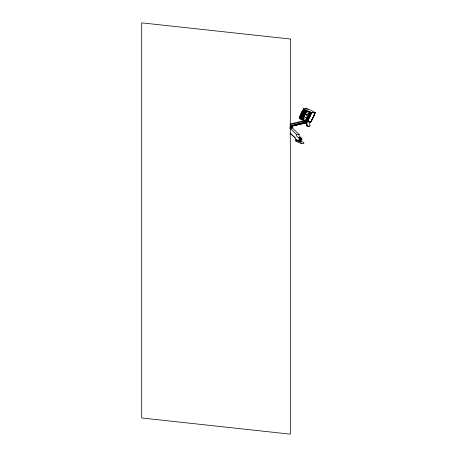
<?xml version="1.0" encoding="UTF-8"?>
<svg xmlns="http://www.w3.org/2000/svg" width="457" height="457" viewBox="0 0 457 457"><rect width="100%" height="100%" fill="white"/><g stroke="black" fill="none" stroke-linecap="round" stroke-linejoin="round"><path stroke-width="0.69" d="M301.443 113.559L301.3 113.827L301.42 113.542M302.037 112.285L302.094 112.119M301.209 114.69L301.277 114.456M300.009 117.895L300.021 117.723M305.099 119.985L305.042 120.1M299.495 118.277L299.592 117.963M303.477 110.017L303.408 109.909M308.241 112.216L308.424 112.336M305.51 120.071L305.293 120.311L305.642 120.071M300.238 116.621L300.192 117.015L300.295 116.724M300.443 116.124L300.466 116.061M300.032 118.523L299.335 117.946L299.815 116.872A11.991 1.874 -64.2 0 1 302.962 110.183L301.214 113.719L301.352 113.427M310 114.638L309.692 114.53M300.203 116.832L300.123 116.861M300.866 115.215L300.729 115.478L300.923 115.227M301.249 114.307L301.077 114.713L301.249 114.307A1.885 0.297 -64.2 0 1 301.397 114.084L301.306 114.313M309.68 112.856L309.926 112.702L309.623 112.868M310.029 113.896L310.337 113.942L310.075 113.713M301.597 114.067L301.786 113.736L301.723 114.061M302.785 110.6L302.74 110.657M307.835 116.706L308.132 116.655L307.852 116.409M308.218 117.809L308.549 117.78L308.247 117.889M308.321 113.13L308.309 113.159M302.888 114.45L302.563 114.581L302.877 114.41M306.418 114.37L306.418 114.101M299.883 117.478L299.912 117.729M306.876 114.513L306.898 114.256M308.738 113.216L308.738 113.205M306.104 114.987L306.013 115.158M307.367 114.638C307.75 114.77 307.67 114.73 307.35 114.484M302.317 112.142L302.163 112.405L302.306 112.062M307.304 116.278L307.121 116.301M302.111 113.142L302.066 113.096M301.523 113.822L301.586 113.759M302.345 113.347L302.306 113.102M303.379 118.414L303.1 118.534L303.368 118.346M300.775 116.164L300.689 116.306M302.728 111.394L302.62 111.479M303.105 110.685L303.014 110.708M299.638 117.369L299.643 117.592M306.121 117.7L306.27 117.706M300.917 114.33L299.769 116.861M301.906 113.13L301.791 113.17M303.317 110.691L303.237 110.92M307.024 121.705L307.412 121.648L310.937 114.027M303.654 118.614L303.985 118.62L303.745 118.831M304.619 118.174L304.602 117.935M301.34 114.633L301.386 114.558M290.275 127.52L289.869 128.268M292.08 127.6L291.675 128.348M306.927 121.476L307.275 121.642L307.698 120.557A11.991 1.874 -64.2 0 1 310.84 113.862L311.48 112.605L315.199 112.793L315.29 112.456M300.997 114.427L301.037 114.467M315.056 112.942L311.554 120.602M314.593 114.261L315.136 112.948L314.793 112.782M304.231 113.147L301.46 119.26L301.814 119.426M313.93 115.827L314.667 114.193M302.083 113.033L301.963 113.307L302.128 113.028M300.346 141.007L303.265 142.287A1.028 1.017 -87.4 0 1 303.808 143.584L301.089 143.464L296.079 141.264L296.462 140.373L297.81 140.436M297.416 140.51L297.598 140.076M299.255 140.225L298.867 141.144L300.14 141.207L300.729 139.825M310.846 112.502L315.141 112.982L314.844 112.622M300.466 115.204L302.111 111.839M300.906 114.376L301.352 113.433M313.993 115.792L310.977 121.848L307.275 121.642M299.478 118.209L299.455 118.329M306.093 121.533L306.396 121.602L303.677 120.368M306.921 121.876L306.624 121.773M302.643 116.535L303.442 114.856M303.614 108.937L302.911 110.166A11.991 1.874 -64.2 0 0 299.763 116.849L299.284 117.923L300.398 118.723M304.916 111.428L305.453 110.32L307.372 111.165A11.888 0.783 25.2 0 0 309.606 111.982L310.88 112.519M305.087 111.508L305.647 110.405L304.208 113.142M310.909 121.779L307.173 121.773M301.643 112.788L301.666 112.822M308.252 113.999L308.389 113.873M301.957 113.102L301.814 113.165M307.367 121.625L307.984 120.408A11.299 1.765 -64.2 0 1 310.949 114.101L311.531 112.765L307.435 121.688M310.783 121.779L311.628 120.568M310.537 121.79L310.891 121.962L310.646 122.27M308.783 113.365L308.692 113.159M303.677 109.971L303.682 110.086M306.396 117.072L306.458 117.135M305.762 119.551L305.882 119.511M303.625 108.755L303.511 108.829A14.773 0.977 25.2 0 0 303.825 109.229L307.447 111.011M299.204 117.997L299.643 117.809M304.848 119.014L304.596 119.06M299.404 138.66C302.368 137.283 296.804 136.614 299.609 138.214A1.32 1.302 -87.4 0 1 299.643 140.082L298.741 141.036L298.21 141.013L298.924 140.053A1.32 1.302 -87.4 0 0 298.884 138.185L296.587 135.94A1.034 1.017 -87.4 0 1 296.519 134.524L290.166 128.343M307.984 114.061L307.824 113.742L307.932 114.061M307.133 111.948L307.15 111.617L307.075 111.948M306.384 118.02L306.487 118.015M306.413 115.073L306.744 115.227L306.441 115.324M301.511 114.941L301.591 114.638M306.201 112.416L306.11 112.131L306.207 112.496M305.824 113.187L305.864 112.953M306.761 112.411L306.596 112.662M307.064 122.105L306.858 121.625M297.021 139.568C295.525 138.608 294.822 140.773 296.079 141.264M301.706 116.655L301.586 116.952L301.871 116.758M302.014 115.935L302.003 116.181M309.343 121.796L309.675 121.922M302.951 119.306L303.031 119.106M299.449 117.797L299.586 117.78M291.497 126.343L291.806 126.241L290.144 126.343M308.018 118.403L307.995 118.683M290.126 123.99L304.219 120.642M290.132 124.727L305.602 121.054M294.205 124.875L305.242 122.259M290.046 126.001L305.939 122.242M291.983 126.138L305.744 122.864M291.406 126.423L306.299 122.882M301.209 115.41L301.112 115.707M307.561 115.707L307.681 115.512M303.836 108.446L307.224 108.595M305.659 108.846L307.058 108.915M305.716 108.875L307.31 108.977M306.876 121.79L310.891 121.962M296.519 134.524L299.238 134.649A1.034 1.017 -87.4 0 0 299.306 136.06L301.609 138.305A1.32 1.302 -87.4 0 1 301.643 140.173L300.626 141.093L300.015 141.093L300.923 140.139A1.32 1.302 -87.4 0 0 300.883 138.271L300.306 137.706M299.575 117.963L299.261 118.02A14.795 0.977 25.2 0 0 299.564 118.414L299.963 118.677M303.974 117.123L304.145 116.878M301.163 116.386L301.18 116.706M306.196 112.502L306.253 112.239M304.253 111.594L304.408 111.297M307.658 119.123L307.498 119.374M306.013 121.076L305.442 120.848A11.888 0.783 25.2 0 1 303.174 120.014L301.289 119.18L305.476 110.326L304.522 109.851M295.748 138.505L290.041 133.181M310.474 112.148L309.378 111.725A11.876 0.783 25.2 0 1 307.412 110.994M290.029 127.846L291.937 127.966L291.777 127.646M309.949 112.114L310.372 112.291M305.784 120.974L306.236 121.168M305.716 121.128L306.167 121.316M305.944 121.225L305.373 120.996A11.888 0.783 25.2 0 1 303.14 120.18L301.226 119.328M303.991 109.343L303.871 109.246A14.795 0.977 25.2 0 1 303.568 108.857L303.499 109.08A14.801 0.977 25.2 0 0 303.796 109.4L304.562 109.863M303.499 109.069L303.499 109.069A14.784 0.977 25.2 0 0 303.751 109.383L303.916 109.497M309.652 109.731L310.137 109.954M310.446 112.131L310.954 112.365M306.139 121.305L306.898 121.648M299.621 140.979L300.14 141.207M306.441 121.254L307.224 121.613M310.92 112.342L311.52 112.628L311.663 112.273M310.634 110.171L311.143 110.417M306.276 121.551L303.699 120.317M301.317 119.186L300.363 118.711M301.249 119.334L300.295 118.86M311.623 110.657L312.074 110.88M299.923 118.66L300.329 118.871M309.4 121.773L309.566 121.865M312.428 111.08L312.725 111.251M314.113 112.228L313.725 111.959M314.073 112.211L313.753 112.011M299.683 118.512L299.564 118.414A14.773 0.977 25.2 0 1 299.204 118.003M295.382 138.06L290.172 133.05M299.238 134.649L292.057 127.652A1.097 1.085 -87.4 0 0 291.834 127.48M301.197 118.22L301.037 118.472M291.675 126.075L292.074 126.829M306.887 125.664L306.493 124.584M295.805 139.516L296.462 140.373L300.54 142.167A1.028 1.017 -87.4 0 1 301.089 143.464M309.189 121.631L309.812 124.355A1.885 0.308 76.6 0 1 309.915 126.172L307.835 126.081A1.885 0.308 76.6 0 1 307.093 124.23L306.47 121.511M305.922 122.099L306.447 124.39M306.367 124.401A1.885 0.308 76.6 0 0 307.11 126.252L309.189 126.343A1.885 0.308 76.6 0 0 309.298 125.972M291.349 125.801A1.651 1.628 -87.4 0 1 291.869 128.074M290.092 126.269A1.651 1.628 -87.4 0 1 290.081 127.994M305.396 121.008A11.905 0.788 25.2 0 1 303.134 120.18M307.869 120.345A11.299 1.765 -64.2 0 1 308.526 118.78M308.766 118.254A11.299 1.765 -64.2 0 1 310.829 114.039M309.686 116.724A9.98 1.56 -64.2 0 1 310.851 114.416M314.445 114.199A11.299 1.765 -64.2 0 1 313.782 115.758M313.056 117.358A11.299 1.765 -64.2 0 1 311.48 120.505M314.713 114.033A11.991 1.874 -64.2 0 1 311.565 120.728M308.132 109.372A14.801 0.977 25.2 0 1 308.504 109.491A14.784 0.977 25.2 0 0 308.098 109.354M313.211 111.565A11.899 0.788 25.2 0 1 313.411 111.708M308.149 109.194A14.773 0.977 25.2 0 1 308.938 109.457M308.184 109.217A14.795 0.977 25.2 0 1 308.961 109.474M309.623 111.994A11.905 0.788 25.2 0 1 307.367 111.171M299.535 138.859A0.8 0.788 -87.4 0 1 300.752 139.248A0.8 0.788 -87.4 0 1 300.021 140.305M301.666 113.028L301.814 112.765L301.666 113.028M300.386 118.009L300.712 118.249L300.386 118.009M304.116 110.457L304.396 110.348L304.116 110.457M302.431 111.497L302.591 111.24L302.431 111.497M302.825 110.725L302.985 110.468L302.825 110.725M302.985 111.571L302.763 111.799L302.985 111.571M303.374 110.8L303.157 111.028L303.437 110.851M306.413 111.491L306.641 111.679L306.413 111.491M305.653 111.177L305.904 111.382L305.67 111.165M303.174 111.645L303.208 112.028L303.174 111.645M307.561 111.959L307.561 111.959M308.932 116.981L308.584 117.043L308.932 116.981M299.872 116.786L299.986 116.506L299.872 116.786M300.198 116.015L300.312 115.735L300.198 116.015M309.492 112.565L309.492 112.565M300.66 117.221L300.66 117.221M301.186 118.323L300.9 118.352L301.186 118.323M301.957 112.159L302.1 111.891L301.957 112.159M308.492 112.308L308.492 112.308M306.213 113.279L306.213 113.279M300.46 117.009L300.46 117.009M300.517 115.233L300.649 114.964L300.517 115.233M305.042 112.765L305.333 112.902L305.042 112.765M305.362 111.971L305.659 112.108L305.362 111.971M308.921 112.456L308.921 112.456M301.477 117.563L301.186 117.592L301.477 117.563M310.686 113.085L310.349 113.113L310.686 113.085M300.9 115.535L300.9 115.535M305.373 111.959L305.642 112.079L305.373 111.959M310.377 113.033L310.377 113.033M301.574 117.592L301.574 117.592M304.362 114.347L304.659 114.479L304.362 114.347M304.716 113.565L305.008 113.696L304.716 113.565M307.464 118.192L307.167 118.26L307.464 118.192M307.801 117.415L307.527 117.552L307.801 117.415M304.928 114.598L305.19 114.713L304.928 114.598M305.322 113.839L305.584 113.953L305.322 113.839M306.778 113.502L306.778 113.502M307.195 112.742L307.195 112.742M309.292 116.204L308.938 116.198L309.292 116.204M309.652 115.427L309.298 115.421L309.606 115.381M302.34 112.468L302.34 112.445M304.322 115.175L303.996 115.21L304.322 115.175M302.477 115.244L302.18 115.273L302.477 115.244M305.499 114.838L305.499 114.838M305.882 114.073L305.882 114.073M307.275 113.69L307.275 113.69M307.681 112.93L307.681 112.93M308.704 114.107L308.704 114.107M309.109 113.347L309.109 113.347M300.318 117.032L300.318 117.032M307.264 118.077L307.001 118.226L307.264 118.077M307.452 120.042L307.121 119.957L307.452 120.042M301.26 115.644L301.26 115.644M301.626 114.884L301.997 115.055L301.626 114.884M301.986 114.124L302.328 114.279L301.986 114.124M302.837 114.473L302.837 114.473M303.208 113.696L302.9 113.736L303.208 113.696M303.574 112.925L303.271 112.959L303.574 112.925M306.647 113.427L306.647 113.427M307.058 112.668L307.058 112.668M303.265 116.649L303.557 116.786L303.265 116.649M303.642 115.889L303.934 116.021L303.642 115.889M307.138 119.991L307.138 119.991M307.498 119.277L307.498 119.277M304.819 115.393L304.511 115.438L304.819 115.393M302.54 112.553L302.545 112.531M309.275 114.347L309.001 114.467L309.275 114.347M309.629 113.57L309.183 113.422L309.629 113.57M307.087 120.762L306.738 120.768L307.087 120.762M305.407 114.776L305.407 114.776M305.79 114.01L305.79 114.01M306.75 119.7L306.47 119.837L306.75 119.7M307.11 118.951L306.636 118.871L307.11 118.951M301.431 115.707L301.431 115.707M306.773 120.705L306.773 120.705M305.356 115.61L305.356 115.61M307.527 113.753L307.527 113.753M307.932 112.988L307.932 112.988M300.3 116.049L300.3 116.049M309.075 114.233L309.075 114.233M304.202 116.135L304.471 116.249L304.202 116.135M304.659 115.29L304.396 115.421L304.659 115.29M306.813 116.152L306.813 116.152M305.899 115.821L305.899 115.821M302.471 118.123L302.768 118.254L302.471 118.123M302.871 117.392L303.162 117.523L302.871 117.392M303.974 112.159L303.665 112.194L303.974 112.159M304.379 111.399L304.071 111.434L304.379 111.399M308.521 115.889L308.224 115.924L308.521 115.889M308.909 115.124L308.618 115.164L308.909 115.124M306.367 115.992L306.367 115.992M307.572 116.415L307.572 116.415M307.944 115.65L307.944 115.65M308.321 114.884L308.321 114.884M306.99 115.404L306.99 115.404M308.321 115.775L308.058 115.895L308.321 115.775M308.058 114.747L308.058 114.747M304.436 117.146L304.436 117.146M304.773 116.375L304.773 116.375M306.373 120.42L306.087 120.557L306.373 120.42M300.62 115.273L300.62 115.273M302.06 118.82L302.357 118.957L302.083 118.803M307.767 114.781L307.767 114.781M304.345 117.089L304.345 117.089M304.802 110.657L304.499 110.765L304.802 110.657M303.499 117.666L303.791 117.7L303.499 117.666M304.99 117.363L304.99 117.363M305.333 116.592L305.333 116.592M302.705 112.571L302.705 112.571M304.899 110.685L304.608 110.805L304.899 110.685M305.465 117.546L305.91 117.586L305.476 117.518M305.807 116.775L305.807 116.775M306.881 117.957L306.881 117.957M307.23 117.186L307.23 117.186M302.877 112.633L302.877 112.633M306.67 117.083L306.67 117.083M303.551 111.068L303.551 111.068M303.648 119.443L303.357 119.563L303.648 119.443M290.309 39.022L141.699 22.85L141.699 417.978L290.309 434.15L290.309 39.022"/></g></svg>
